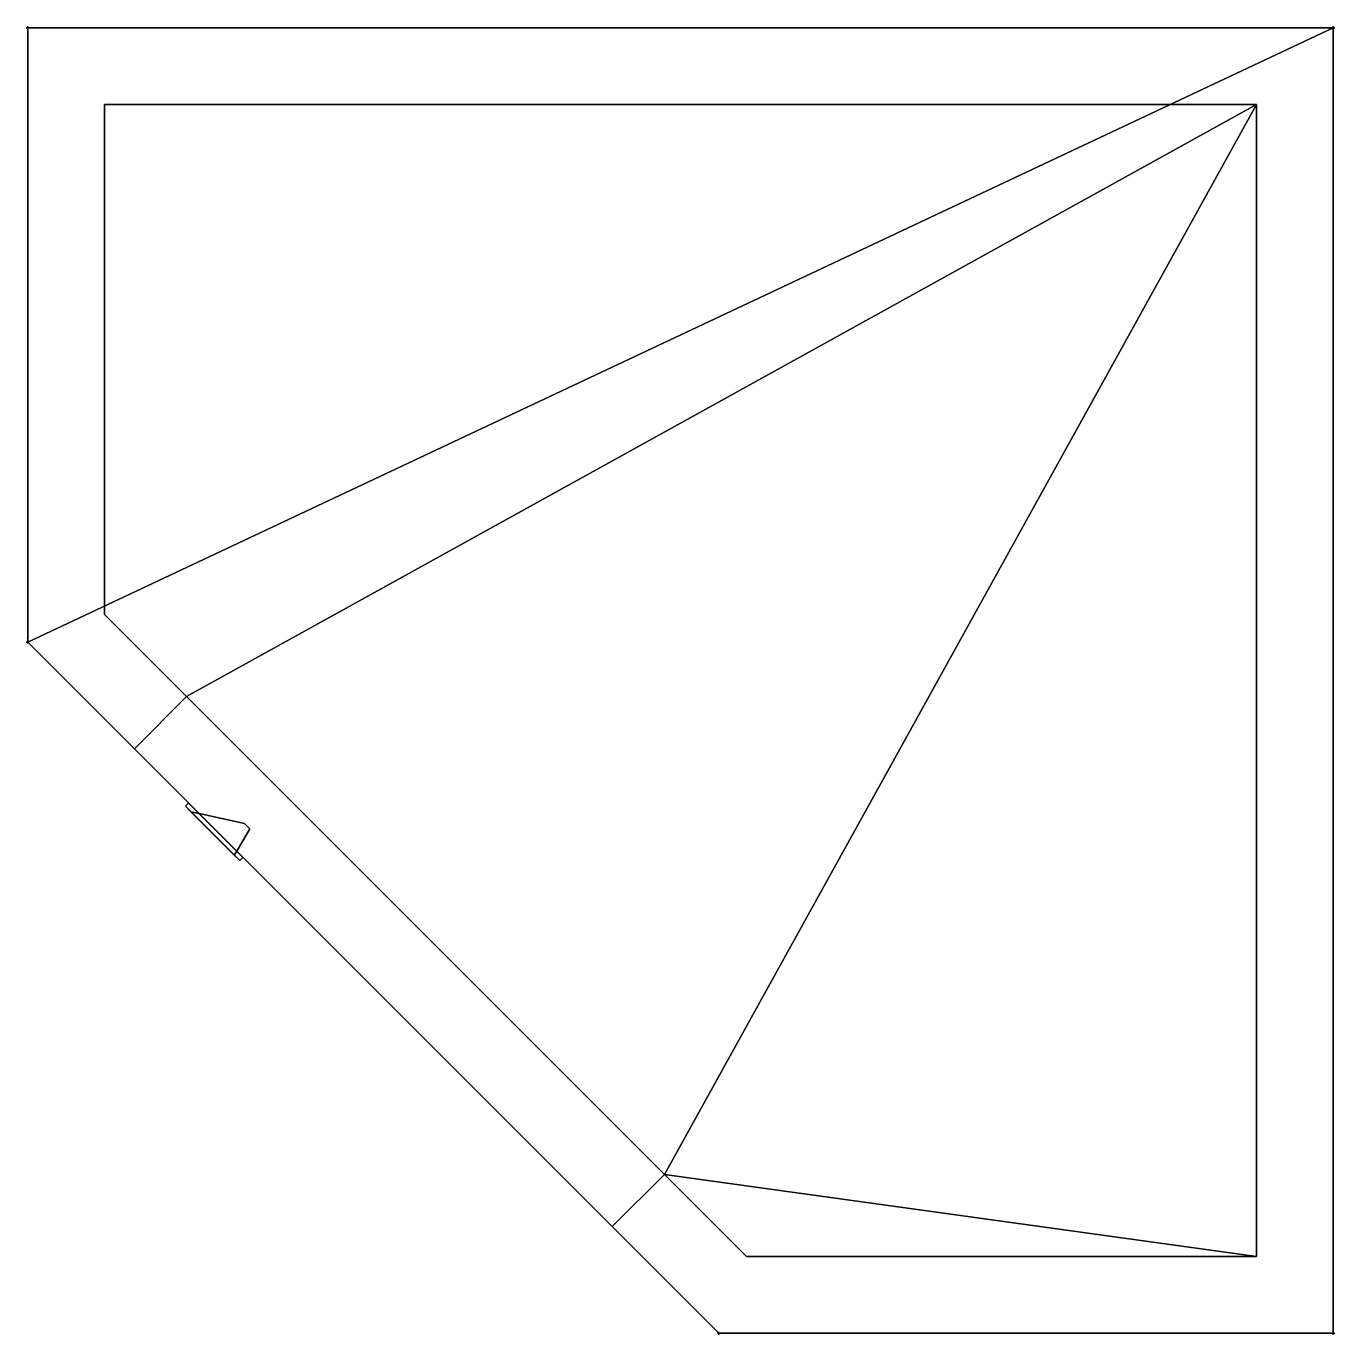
# Model space of a CAD drawing. Header units: millimetres. Extents: x -1 to 851, y -851 to 1.
import ezdxf

# ---------------------------------------------------------------- set-up
doc = ezdxf.new("R2010")
doc.units = ezdxf.units.MM
doc.header["$PDMODE"] = 34
for name, color, linetype in [('IQ_200_2D', 1, 'Continuous'), ('IQ_200_3D', 1, 'Continuous'), ('IQ_204_2D', 7, 'Continuous'), ('IQ_BLACK_3D', 250, 'Continuous'), ('IQ_INS_3D', 3, 'Continuous')]:
    doc.layers.add(name, color=color, linetype=linetype)

msp = doc.modelspace()

# ---------------------------------------------------------------- linework, layer by layer
at = {"layer": 'IQ_200_2D', "linetype": 'Continuous'}
for p, q in [((0, 0), (850, 0)), ((0, -400), (0, 0)), ((850, 0), (850, -850)), ((850, -850), (450, -850))]:
    msp.add_line(p, q, dxfattribs=at)
at = {"layer": 'IQ_200_2D'}
msp.add_line((0, -400), (450, -850), dxfattribs=at)
at = {"layer": 'IQ_204_2D', "ltscale": 10}
msp.add_line((0, -400), (850, 0), dxfattribs=at)
at = {"layer": 'IQ_204_2D'}
for p, q in [((104.79, -504.79), (102.67, -506.91)), ((102.67, -506.91), (138.03, -542.27)), ((138.03, -542.27), (140.15, -540.15))]:
    msp.add_line(p, q, dxfattribs=at)
at = {"layer": 'IQ_INS_3D', "ltscale": 10}
for p in [(0, 0), (850, 0), (0, -400), (450, -850), (850, -850)]:
    msp.add_point(p, dxfattribs=at)

# ---------------------------------------------------------------- meshes
at = {"layer": 'IQ_200_3D'}
mesh = msp.add_polyface(dxfattribs=at)
corners = [(850, 0, 2200), (0, 0, 2200), (0, -400, 2200), (450, -850, 2200), (850, -850, 2200)]
mesh.append_faces([[corners[k] for k in face] for face in [(2, 0, 1)]], dxfattribs={"vtx0": -1})
mesh.append_faces([[corners[k] for k in face] for face in [(3, 4, 0, 2)]], dxfattribs={"vtx2": -1})
mesh = msp.add_polyface(dxfattribs=at)
corners = [(850, 0, 1550), (850, -850, 1550), (450, -850, 1550), (0, -400, 1550), (0, 0, 1550)]
mesh.append_faces([[corners[k] for k in face] for face in [(3, 4, 0)]], dxfattribs={"vtx2": -1})
mesh.append_faces([[corners[k] for k in face] for face in [(0, 1, 2, 3)]], dxfattribs={"vtx3": -1})
mesh = msp.add_polyface(dxfattribs=at)
corners = [(850, 0, 2200), (850, 0, 1550), (0, 0, 1550), (0, 0, 2200)]
mesh.append_faces([[corners[k] for k in face] for face in [(0, 1, 2, 3)]])
mesh = msp.add_polyface(dxfattribs=at)
corners = [(0, 0, 2200), (0, 0, 1550), (0, -400, 1550), (0, -400, 2200)]
mesh.append_faces([[corners[k] for k in face] for face in [(0, 1, 2, 3)]])
mesh = msp.add_polyface(dxfattribs=at)
corners = [(850, -850, 2200), (850, -850, 1550), (850, 0, 1550), (850, 0, 2200)]
mesh.append_faces([[corners[k] for k in face] for face in [(0, 1, 2, 3)]])
mesh = msp.add_polyface(dxfattribs=at)
corners = [(50, -382.12, 1600), (103.38, -435.5, 1600), (69.44, -469.44, 1600), (380.56, -780.56, 1600), (414.5, -746.62, 1600), (467.88, -800, 1600), (800, -800, 1600), (800, -50, 1600), (50, -50, 1600)]
mesh.append_faces([[corners[k] for k in face] for face in [(4, 7, 1)]], dxfattribs={"vtx0": -1, "vtx1": -1, "vtx2": -1})
mesh.append_faces([[corners[k] for k in face] for face in [(2, 3, 4, 1), (8, 0, 1, 7)]], dxfattribs={"vtx2": -1})
mesh.append_faces([[corners[k] for k in face] for face in [(4, 5, 6, 7)]], dxfattribs={"vtx3": -1})
mesh = msp.add_polyface(dxfattribs=at)
corners = [(50, -382.12, 2150), (50, -50, 2150), (800, -50, 2150), (800, -800, 2150), (467.88, -800, 2150), (414.5, -746.62, 2150), (380.56, -780.56, 2150), (69.44, -469.44, 2150), (103.38, -435.5, 2150)]
mesh.append_faces([[corners[k] for k in face] for face in [(5, 8, 2, 3)]], dxfattribs={"vtx0": -1, "vtx1": -1, "vtx3": -1})
mesh.append_faces([[corners[k] for k in face] for face in [(3, 4, 5)]], dxfattribs={"vtx2": -1})
mesh.append_faces([[corners[k] for k in face] for face in [(8, 0, 1, 2), (5, 6, 7, 8)]], dxfattribs={"vtx3": -1})
mesh = msp.add_polyface(dxfattribs=at)
corners = [(50, -50, 1600), (50, -50, 2150), (50, -382.12, 2150), (50, -382.12, 1600)]
mesh.append_faces([[corners[k] for k in face] for face in [(0, 1, 2, 3)]])
mesh = msp.add_polyface(dxfattribs=at)
corners = [(800, -50, 1600), (800, -50, 2150), (50, -50, 2150), (50, -50, 1600)]
mesh.append_faces([[corners[k] for k in face] for face in [(0, 1, 2, 3)]])
mesh = msp.add_polyface(dxfattribs=at)
corners = [(800, -800, 1600), (800, -800, 2150), (800, -50, 2150), (800, -50, 1600)]
mesh.append_faces([[corners[k] for k in face] for face in [(0, 1, 2, 3)]])
mesh = msp.add_polyface(dxfattribs=at)
corners = [(50, -382.12, 1600), (50, -382.12, 2150), (103.38, -435.5, 2150), (103.38, -435.5, 1600)]
mesh.append_faces([[corners[k] for k in face] for face in [(0, 1, 2, 3)]])
mesh = msp.add_polyface(dxfattribs=at)
corners = [(450, -850, 2200), (0, -400, 2200), (0, -400, 1550), (450, -850, 1550), (380.56, -780.56, 1600), (69.44, -469.44, 1600), (69.44, -469.44, 2150), (380.56, -780.56, 2150)]
mesh.append_faces([[corners[k] for k in face] for face in [(5, 2, 4), (3, 4, 2)]], dxfattribs={"vtx0": -1, "vtx1": -1})
mesh.append_faces([[corners[k] for k in face] for face in [(1, 6, 7), (0, 7, 4, 3), (7, 0, 1)]], dxfattribs={"vtx0": -1, "vtx2": -1})
mesh.append_faces([[corners[k] for k in face] for face in [(5, 6, 1, 2)]], dxfattribs={"vtx1": -1, "vtx3": -1})
mesh = msp.add_polyface(dxfattribs=at)
corners = [(103.38, -435.5, 2150), (103.38, -435.5, 1600), (69.44, -469.44, 1600), (69.44, -469.44, 2150)]
mesh.append_faces([[corners[k] for k in face] for face in [(0, 1, 2, 3)]])
mesh = msp.add_polyface(dxfattribs=at)
corners = [(380.56, -780.56, 1600), (69.44, -469.44, 1600), (103.38, -435.5, 1600), (414.5, -746.62, 1600)]
mesh.append_faces([[corners[k] for k in face] for face in [(0, 1, 2, 3)]])
mesh = msp.add_polyface(dxfattribs=at)
corners = [(380.56, -780.56, 2150), (414.5, -746.62, 2150), (103.38, -435.5, 2150), (69.44, -469.44, 2150)]
mesh.append_faces([[corners[k] for k in face] for face in [(3, 0, 1, 2)]])
mesh = msp.add_polyface(dxfattribs=at)
corners = [(103.38, -435.5, 1600), (103.38, -435.5, 2150), (69.44, -469.44, 2150), (69.44, -469.44, 1600)]
mesh.append_faces([[corners[k] for k in face] for face in [(0, 1, 2, 3)]])
mesh = msp.add_polyface(dxfattribs=at)
corners = [(414.5, -746.62, 1600), (103.38, -435.5, 1600), (103.38, -435.5, 2150), (414.5, -746.62, 2150)]
mesh.append_faces([[corners[k] for k in face] for face in [(0, 1, 2, 3)]])
mesh = msp.add_polyface(dxfattribs=at)
corners = [(380.56, -780.56, 1600), (380.56, -780.56, 2150), (69.44, -469.44, 2150), (69.44, -469.44, 1600), (111.63, -511.63, 1655), (111.63, -511.63, 1745), (136.06, -536.06, 1745), (136.06, -536.06, 1655)]
mesh.append_faces([[corners[k] for k in face] for face in [(7, 0, 6)]], dxfattribs={"vtx0": -1, "vtx1": -1})
mesh.append_faces([[corners[k] for k in face] for face in [(5, 2, 3, 4), (2, 5, 6)]], dxfattribs={"vtx0": -1, "vtx2": -1})
mesh.append_faces([[corners[k] for k in face] for face in [(6, 0, 1, 2)]], dxfattribs={"vtx0": -1, "vtx3": -1})
mesh.append_faces([[corners[k] for k in face] for face in [(3, 0, 7, 4)]], dxfattribs={"vtx1": -1, "vtx3": -1})
mesh = msp.add_polyface(dxfattribs=at)
corners = [(380.56, -780.56, 1600), (414.5, -746.62, 1600), (414.5, -746.62, 2150), (380.56, -780.56, 2150)]
mesh.append_faces([[corners[k] for k in face] for face in [(0, 1, 2, 3)]])
mesh = msp.add_polyface(dxfattribs=at)
corners = [(380.56, -780.56, 1600), (380.56, -780.56, 2150), (414.5, -746.62, 2150), (414.5, -746.62, 1600)]
mesh.append_faces([[corners[k] for k in face] for face in [(0, 1, 2, 3)]])
mesh = msp.add_polyface(dxfattribs=at)
corners = [(414.5, -746.62, 1600), (414.5, -746.62, 2150), (467.88, -800, 2150), (467.88, -800, 1600)]
mesh.append_faces([[corners[k] for k in face] for face in [(0, 1, 2, 3)]])
mesh = msp.add_polyface(dxfattribs=at)
corners = [(467.88, -800, 1600), (467.88, -800, 2150), (800, -800, 2150), (800, -800, 1600)]
mesh.append_faces([[corners[k] for k in face] for face in [(0, 1, 2, 3)]])
mesh = msp.add_polyface(dxfattribs=at)
corners = [(450, -850, 2200), (450, -850, 1550), (850, -850, 1550), (850, -850, 2200)]
mesh.append_faces([[corners[k] for k in face] for face in [(0, 1, 2, 3)]])
at = {"layer": 'IQ_BLACK_3D'}
mesh = msp.add_polyface(dxfattribs=at)
corners = [(102.67, -506.91, 1650), (104.79, -504.79, 1650), (140.15, -540.15, 1650), (138.03, -542.27, 1650)]
mesh.append_faces([[corners[k] for k in face] for face in [(0, 1, 2, 3)]])
mesh = msp.add_polyface(dxfattribs=at)
corners = [(102.67, -506.91, 1750), (138.03, -542.27, 1750), (140.15, -540.15, 1750), (104.79, -504.79, 1750)]
mesh.append_faces([[corners[k] for k in face] for face in [(0, 1, 2, 3)]])
mesh = msp.add_polyface(dxfattribs=at)
corners = [(102.67, -506.91, 1750), (104.79, -504.79, 1750), (104.79, -504.79, 1650), (102.67, -506.91, 1650)]
mesh.append_faces([[corners[k] for k in face] for face in [(0, 1, 2, 3)]])
mesh = msp.add_polyface(dxfattribs=at)
corners = [(102.67, -506.91, 1650), (138.03, -542.27, 1650), (138.03, -542.27, 1750), (102.67, -506.91, 1750), (106.21, -510.45, 1655), (106.21, -510.45, 1745), (134.49, -538.73, 1745), (134.49, -538.73, 1655)]
mesh.append_faces([[corners[k] for k in face] for face in [(0, 4, 5, 3), (3, 5, 6, 2)]], dxfattribs={"vtx0": -1, "vtx2": -1})
mesh.append_faces([[corners[k] for k in face] for face in [(7, 4, 0, 1), (6, 7, 1, 2)]], dxfattribs={"vtx1": -1, "vtx3": -1})
mesh = msp.add_polyface(dxfattribs=at)
corners = [(104.79, -504.79, 1650), (104.79, -504.79, 1750), (140.15, -540.15, 1750), (140.15, -540.15, 1650), (111.63, -511.63, 1745), (111.63, -511.63, 1655), (136.06, -536.06, 1655), (136.06, -536.06, 1745)]
mesh.append_faces([[corners[k] for k in face] for face in [(3, 6, 7, 2), (2, 7, 4, 1), (5, 0, 1, 4)]], dxfattribs={"vtx0": -1, "vtx2": -1})
mesh.append_faces([[corners[k] for k in face] for face in [(5, 6, 3, 0)]], dxfattribs={"vtx1": -1, "vtx3": -1})
mesh = msp.add_polyface(dxfattribs=at)
corners = [(111.63, -511.63, 1655), (111.63, -511.63, 1745), (106.21, -510.45, 1745), (106.21, -510.45, 1655)]
mesh.append_faces([[corners[k] for k in face] for face in [(0, 1, 2, 3)]])
mesh = msp.add_polyface(dxfattribs=at)
corners = [(111.63, -511.63, 1655), (106.21, -510.45, 1655), (134.49, -538.73, 1655), (136.06, -536.06, 1655)]
mesh.append_faces([[corners[k] for k in face] for face in [(2, 3, 0, 1)]])
mesh = msp.add_polyface(dxfattribs=at)
corners = [(111.63, -511.63, 1745), (136.06, -536.06, 1745), (134.49, -538.73, 1745), (106.21, -510.45, 1745)]
mesh.append_faces([[corners[k] for k in face] for face in [(0, 1, 2, 3)]])
mesh = msp.add_polyface(dxfattribs=at)
corners = [(141.05, -518.03, 1745), (111.63, -511.63, 1745), (111.63, -511.63, 1655), (141.05, -518.03, 1655)]
mesh.append_faces([[corners[k] for k in face] for face in [(0, 1, 2, 3)]])
mesh = msp.add_polyface(dxfattribs=at)
corners = [(144.58, -521.57, 1655), (141.05, -518.03, 1655), (111.63, -511.63, 1655), (136.06, -536.06, 1655)]
mesh.append_faces([[corners[k] for k in face] for face in [(3, 0, 1, 2)]])
mesh = msp.add_polyface(dxfattribs=at)
corners = [(144.58, -521.57, 1745), (136.06, -536.06, 1745), (111.63, -511.63, 1745), (141.05, -518.03, 1745)]
mesh.append_faces([[corners[k] for k in face] for face in [(0, 1, 2, 3)]])
mesh = msp.add_polyface(dxfattribs=at)
corners = [(141.05, -518.03, 1655), (144.58, -521.57, 1655), (144.58, -521.57, 1745), (141.05, -518.03, 1745)]
mesh.append_faces([[corners[k] for k in face] for face in [(0, 1, 2, 3)]])
mesh = msp.add_polyface(dxfattribs=at)
corners = [(144.58, -521.57, 1655), (136.06, -536.06, 1655), (136.06, -536.06, 1745), (144.58, -521.57, 1745)]
mesh.append_faces([[corners[k] for k in face] for face in [(0, 1, 2, 3)]])
mesh = msp.add_polyface(dxfattribs=at)
corners = [(134.49, -538.73, 1655), (134.49, -538.73, 1745), (136.06, -536.06, 1745), (136.06, -536.06, 1655)]
mesh.append_faces([[corners[k] for k in face] for face in [(0, 1, 2, 3)]])
mesh = msp.add_polyface(dxfattribs=at)
corners = [(138.03, -542.27, 1650), (140.15, -540.15, 1650), (140.15, -540.15, 1750), (138.03, -542.27, 1750)]
mesh.append_faces([[corners[k] for k in face] for face in [(0, 1, 2, 3)]])

doc.saveas('drawing.dxf')
